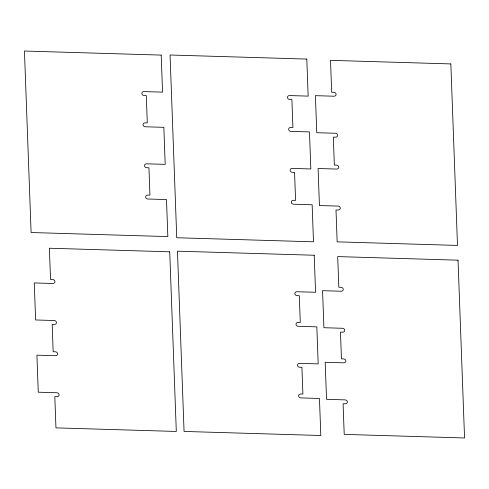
<?xml version="1.0" encoding="UTF-8"?>
<svg xmlns="http://www.w3.org/2000/svg" width="489" height="489" viewBox="0 0 489 489"><rect width="100%" height="100%" fill="white"/><g stroke="black" fill="none" stroke-linecap="round" stroke-linejoin="round"><path stroke-width="0.73" d="M306.805 59.077L170.056 55.006L176.749 237.74L313.498 241.81L312.141 204.769L293.553 204.213A2.188 1.938 16.4 0 1 291.31 202.189A2.188 1.938 16.4 0 1 293.412 200.294L295.588 200.362L294.561 172.397L292.385 172.33A2.188 1.938 16.4 0 1 290.142 170.306A2.188 1.938 16.4 0 1 292.245 168.412L310.827 168.962L309.47 131.92L290.888 131.37A2.188 1.938 16.4 0 1 288.644 129.347A2.188 1.938 16.4 0 1 290.741 127.452L292.917 127.513L291.896 99.548L289.72 99.481A2.188 1.938 16.4 0 1 287.477 97.458A2.188 1.938 16.4 0 1 289.574 95.563L308.162 96.119L306.805 59.077M161.199 55.098L24.45 51.027L31.1 232.526L167.849 236.597L166.492 199.555L147.904 199.005A2.188 1.938 16.4 0 1 145.661 196.975A2.188 1.938 16.4 0 1 147.764 195.08L149.94 195.148L148.937 167.8L146.761 167.733A2.188 1.938 16.4 0 1 144.518 165.71A2.188 1.938 16.4 0 1 146.614 163.815L165.203 164.365L163.846 127.329L145.257 126.773A2.188 1.938 16.4 0 1 143.014 124.75A2.188 1.938 16.4 0 1 145.117 122.855L147.293 122.916L146.29 95.569L144.114 95.508A2.188 1.938 16.4 0 1 141.871 93.478A2.188 1.938 16.4 0 1 143.968 91.584L162.556 92.14L161.199 55.098M450.846 63.925L330.509 60.349L331.676 92.232L333.853 92.299A2.188 1.938 16.4 0 1 336.096 94.322A2.188 1.938 16.4 0 1 333.993 96.217L315.411 95.667L316.768 132.702L335.35 133.259A2.188 1.938 16.4 0 1 337.593 135.282A2.188 1.938 16.4 0 1 335.497 137.177L333.321 137.116L334.348 165.08L336.524 165.141A2.188 1.938 16.4 0 1 338.761 167.171A2.188 1.938 16.4 0 1 336.664 169.066L318.082 168.509L319.439 205.551L338.021 206.101A2.188 1.938 16.4 0 1 340.265 208.131A2.188 1.938 16.4 0 1 338.162 210.025L335.992 209.958L337.159 241.847L457.496 245.423L450.846 63.925M314.207 255.24L177.458 251.175L184.066 431.439L320.815 435.503L319.458 398.462L300.869 397.912A2.188 1.938 16.4 0 1 298.626 395.888A2.188 1.938 16.4 0 1 300.729 393.993L302.899 394.055L301.921 367.325L299.745 367.257A2.188 1.938 16.4 0 1 297.508 365.234A2.188 1.938 16.4 0 1 299.604 363.339L318.186 363.895L316.829 326.854L298.247 326.297A2.188 1.938 16.4 0 1 296.004 324.274A2.188 1.938 16.4 0 1 298.101 322.379L300.277 322.447L299.299 295.717L297.123 295.649A2.188 1.938 16.4 0 1 294.879 293.626A2.188 1.938 16.4 0 1 296.982 291.731L315.564 292.281L314.207 255.24M458.034 260.179L337.697 256.597L338.822 287.245L340.998 287.312A2.188 1.938 16.4 0 1 343.241 289.335A2.188 1.938 16.4 0 1 341.139 291.23L322.557 290.68L323.914 327.722L342.496 328.272A2.188 1.938 16.4 0 1 344.739 330.295A2.188 1.938 16.4 0 1 342.642 332.19L340.466 332.129L341.444 358.859L343.62 358.926A2.188 1.938 16.4 0 1 345.864 360.949A2.188 1.938 16.4 0 1 343.761 362.844L325.179 362.288L326.536 399.33L345.118 399.886A2.188 1.938 16.4 0 1 347.361 401.909A2.188 1.938 16.4 0 1 345.265 403.804L343.089 403.737L344.213 434.391L464.55 437.973L458.034 260.179M169.72 251.811L49.383 248.229L50.526 279.494L52.702 279.561A2.188 1.938 16.4 0 1 54.945 281.585A2.188 1.938 16.4 0 1 52.849 283.479L34.261 282.929L35.618 319.965L54.206 320.521A2.188 1.938 16.4 0 1 56.443 322.544A2.188 1.938 16.4 0 1 54.346 324.439L52.17 324.378L53.173 351.725L55.349 351.787A2.188 1.938 16.4 0 1 57.592 353.816A2.188 1.938 16.4 0 1 55.489 355.711L36.907 355.155L38.264 392.196L56.846 392.746A2.188 1.938 16.4 0 1 59.09 394.776A2.188 1.938 16.4 0 1 56.993 396.671L54.817 396.603L55.96 427.875L176.303 431.451L169.72 251.811"/></g></svg>
